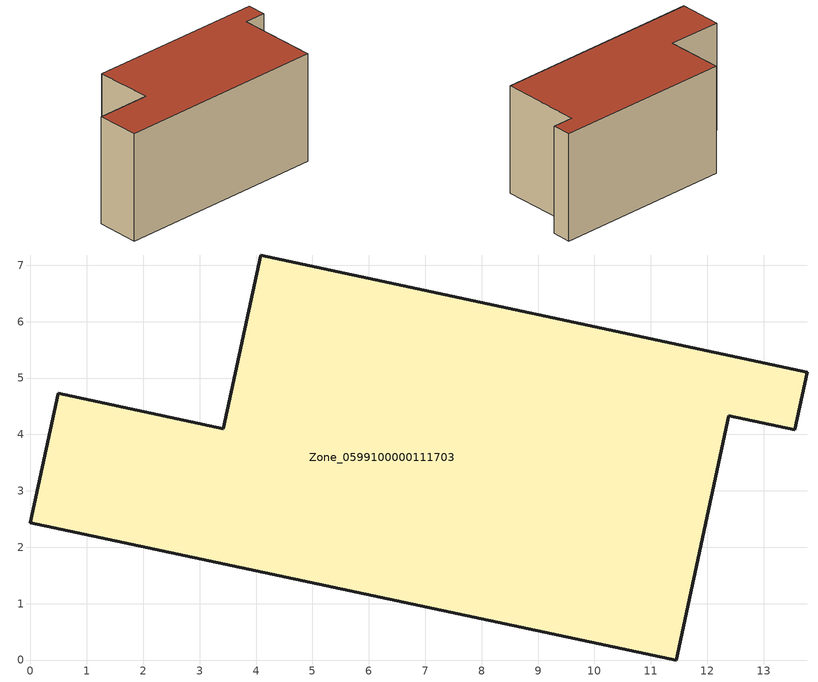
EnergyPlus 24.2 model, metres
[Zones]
Zone_0599100000111703
 floor ground (C_G): 11.45,0 0,2.43 0.49,4.73 3.42,4.1 4.08,7.18 13.77,5.1 13.55,4.08 12.38,4.33 z0
 wall outside (C_F): 3.42,4.1 0.49,4.73 0,2.43 11.45,0 12.38,4.33 13.55,4.08 13.77,5.1 4.08,7.18 3.42,4.1 z0:6.02
 roof outside (C_R): 13.77,5.1 4.08,7.18 3.42,4.1 0.49,4.73 0,2.43 11.45,0 12.38,4.33 13.55,4.08 z6.02
[BUILDING]
Pand.0599100000111703: North Axis=0; Terrain=City; Loads Convergence Tolerance Value=0.04; Temperature Convergence Tolerance Value=0.4; Solar Distribution=FullExterior; Maximum Number of Warmup Days=25; Minimum Number of Warmup Days=1
[Site:Location]
Rotterdam.The.Hague.AP_ZH_NLD Design_Conditions: Latitude=51.96; Longitude=4.45; Time Zone=1; Elevation=-4.5
[SITE:GROUNDTEMPERATURE:BUILDINGSURFACE]
18, 18, 18, 18, 18, 18, 18, 18, 18, 18, 18, 18
[MATERIAL] Thermal Absorptance=0.9; Solar Absorptance=0.7; Visible Absorptance=0.7
Name | Roughness | Thickness | Conductivity | Density | Specific Heat
G.TI.1975-1991 | MediumSmooth | 0.15 | 0.288461 | 540 | 1210
F.TI.1975-1991 | Rough | 0.3 | 0.230769 | 1920 | 840
R.TI.1975-1991 | MediumRough | 0.2 | 0.153846 | 1500 | 1000
[CONSTRUCTION]
C_G: G.TI.1975-1991
C_F: F.TI.1975-1991
C_R: R.TI.1975-1991
[ZONE]
Zone_0599100000111703: Type=1; Multiplier=1; Ceiling Height=Autocalculate; Volume=Autocalculate; Floor Area=autocalculate; Part of Total Floor Area=Yes
[ZONEINFILTRATION:DESIGNFLOWRATE]
Infil_Zone_0599100000111703: Zone or ZoneList or Space or SpaceList=Zone_0599100000111703; Schedule=AlwaysOn; Design Flow Rate Calculation Method=Flow/Area; Flow Rate per Floor Area=0.003; Constant Term Coefficient=1; Temperature Term Coefficient=0; Velocity Term Coefficient=0; Velocity Squared Term Coefficient=0
[HVACTEMPLATE:ZONE:IDEALLOADSAIRSYSTEM]
Zone_0599100000111703: Maximum Heating Supply Air Temperature=50; Minimum Cooling Supply Air Temperature=13; Maximum Heating Supply Air Humidity Ratio=0.0156; Minimum Cooling Supply Air Humidity Ratio=0.0077; Heating Limit=NoLimit; Cooling Limit=NoLimit; Dehumidification Control Type=ConstantSensibleHeatRatio; Cooling Sensible Heat Ratio=0.7; Dehumidification Setpoint=60; Humidification Control Type=None; Humidification Setpoint=30; Outdoor Air Method=None; Outdoor Air Flow Rate per Person=0.00944; Outdoor Air Flow Rate per Zone Floor Area=0; Outdoor Air Flow Rate per Zone=0; Demand Controlled Ventilation Type=None; Outdoor Air Economizer Type=NoEconomizer; Heat Recovery Type=None; Sensible Heat Recovery Effectiveness=0.7; Latent Heat Recovery Effectiveness=0.65
[ZONECONTROL:THERMOSTAT]
ThermostatControl_Zone_0599100000111703: Zone or ZoneList=Zone_0599100000111703; Control Type Schedule=DualSetpointControlType; Control 1=Thermostat_Zone_0599100000111703; Temperature Difference Between Cutout And Setpoint=0
[THERMOSTATSETPOINT:DUALSETPOINT]
Thermostat_Zone_0599100000111703: Heating Setpoint Temperature Schedule=HeatingSetpoint_Zone_0599100000111703; Cooling Setpoint Temperature Schedule=CoolingSetpoint_Zone_0599100000111703
[SCHEDULE:COMPACT]
HeatingSetpoint_Zone_0599100000111703: Through: 12/31, For: AllDays, Until: 24:00, 21
CoolingSetpoint_Zone_0599100000111703: Through: 12/31, For: AllDays, Until: 24:00, 24
DualSetpointControlType: Through: 12/31, For: AllDays, Until: 24:00, 4
AlwaysOn: Through: 12/31, For: AllDays, Until: 24:00, 1
